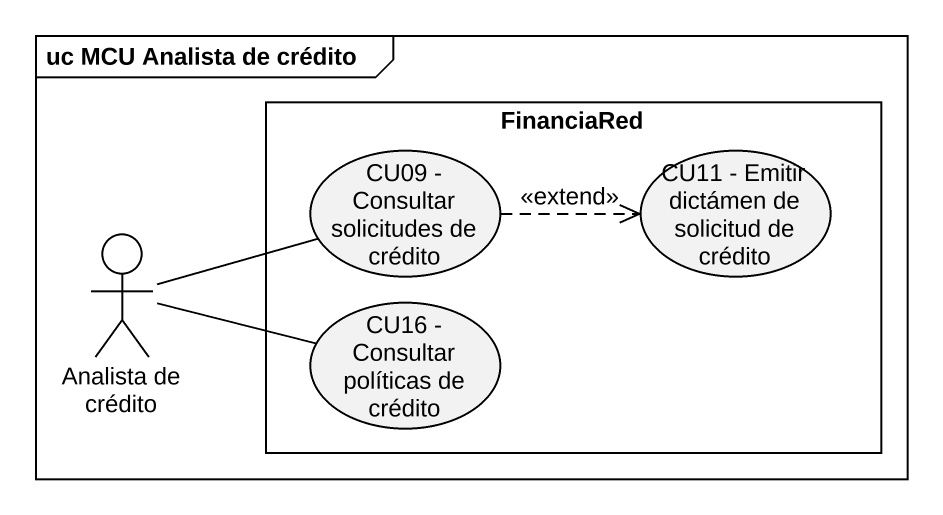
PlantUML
@startuml
mainframe uc MCU Analista de crédito
rectangle FinanciaRed {
  usecase "CU09 - Consultar solicitudes de crédito" as CU09_Consultar_solicitudes
  usecase "CU11 - Emitir dictámen de solicitud de crédito" as CU11_Emitir_dictámen_de
  usecase "CU16 - Consultar políticas de crédito" as CU16_Consultar_políticas_de
}
actor "Analista de crédito" as Analista_de_crédito
CU09_Consultar_solicitudes .right.> CU11_Emitir_dictámen_de : <<extend>>
Analista_de_crédito -right- CU09_Consultar_solicitudes
Analista_de_crédito -right- CU16_Consultar_políticas_de
@enduml
